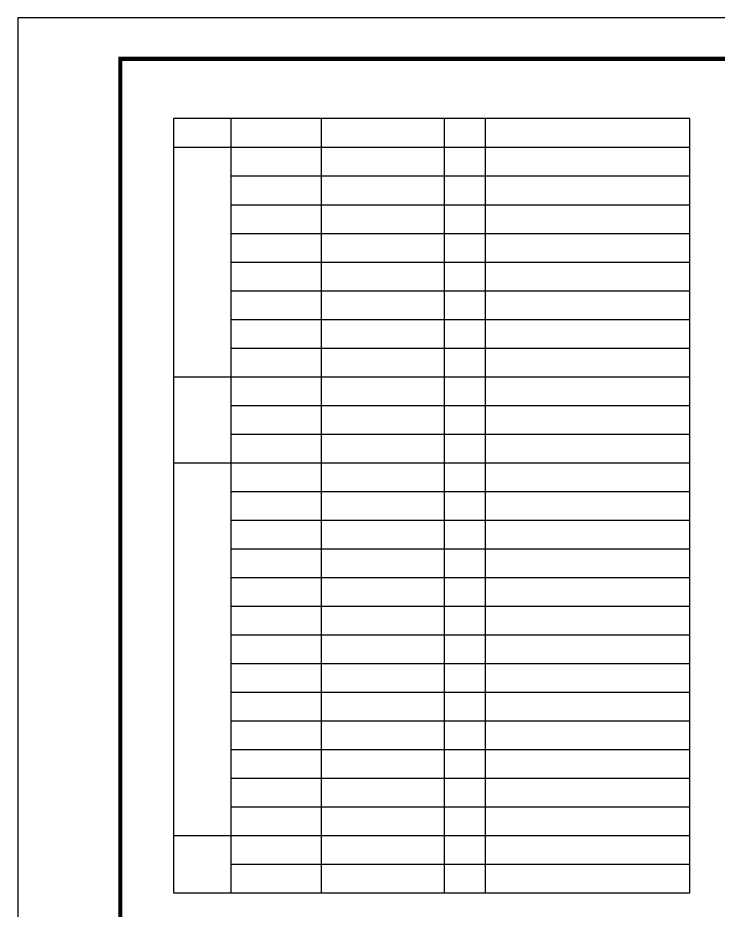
# Model space of a CAD drawing. Extents: x -695846 to 822170, y -413475 to 397179.
# Drawn here: x -330283 to -313191, y -393255 to -371475 of the extents above; entities that cross this region are included whole.
import ezdxf

# ---------------------------------------------------------------- set-up
doc = ezdxf.new("R2010")
doc.units = 0
doc.header["$LTSCALE"] = 1000
doc.header["$MEASUREMENT"] = 0
doc.layers.add('PUB_TAB', color=7, linetype='Continuous')
doc.layers.add('T-图框-175', color=175, linetype='Continuous')

msp = doc.modelspace()

# ---------------------------------------------------------------- linework, layer by layer
at = {"layer": 'PUB_TAB'}
msp.add_lwpolyline([(-326481, -392835), (-313881, -392835), (-313881, -373935), (-326481, -373935)], close=True, dxfattribs=at)
for points in [[(-325081, -373935), (-325081, -392835)], [(-322881, -373935), (-322881, -392835)], [(-319881, -373935), (-319881, -392835)], [(-318881, -373935), (-318881, -392835)], [(-326481, -374635), (-313881, -374635)], [(-325081, -375335), (-313881, -375335)], [(-325081, -376035), (-313881, -376035)], [(-325081, -376735), (-313881, -376735)], [(-325081, -377435), (-313881, -377435)], [(-325081, -378135), (-313881, -378135)], [(-325081, -378835), (-313881, -378835)], [(-325081, -379535), (-313881, -379535)], [(-326481, -380235), (-313881, -380235)], [(-325081, -380935), (-313881, -380935)], [(-325081, -381635), (-313881, -381635)], [(-326481, -382335), (-313881, -382335)], [(-325081, -383035), (-313881, -383035)], [(-325081, -383735), (-313881, -383735)], [(-325081, -384435), (-313881, -384435)], [(-325081, -385135), (-313881, -385135)], [(-325081, -385835), (-313881, -385835)], [(-325081, -386535), (-313881, -386535)], [(-325081, -387235), (-313881, -387235)], [(-325081, -387935), (-313881, -387935)], [(-325081, -388635), (-313881, -388635)], [(-325081, -389335), (-313881, -389335)], [(-325081, -390035), (-313881, -390035)], [(-325081, -390735), (-313881, -390735)], [(-326481, -391435), (-313881, -391435)], [(-325081, -392135), (-313881, -392135)]]:
    msp.add_lwpolyline(points, dxfattribs=at)
at = {"layer": 'T-图框-175'}
msp.add_lwpolyline([(-330283, -413475), (-270883, -413475), (-270883, -371475), (-330283, -371475)], close=True, dxfattribs=at)
at = {"layer": 'T-图框-175', "const_width": 100}
msp.add_lwpolyline([(-327783, -412475), (-271883, -412475), (-271883, -372475), (-327783, -372475)], close=True, dxfattribs=at)

doc.saveas('drawing.dxf')
